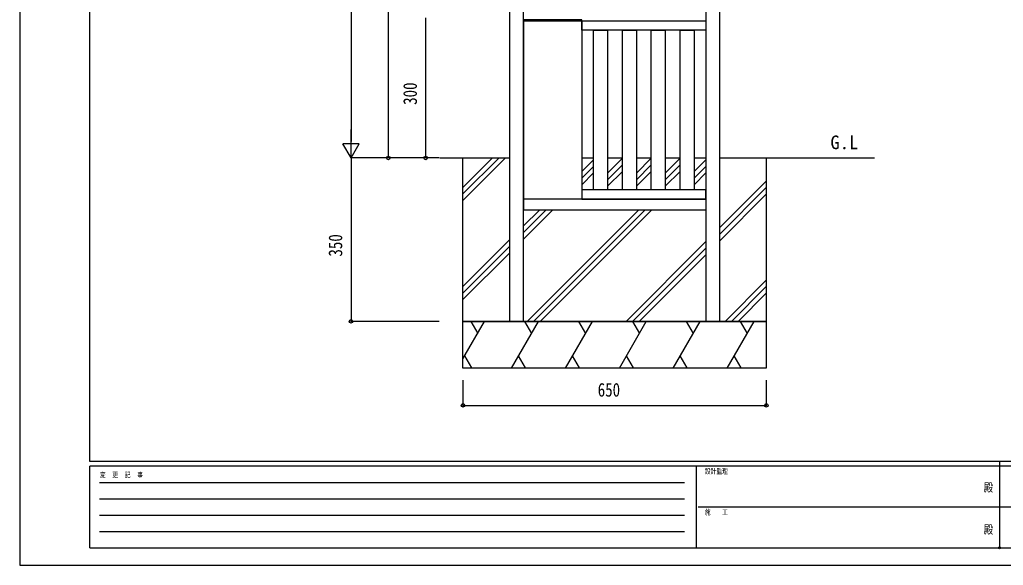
# Model space of a CAD drawing. Units: millimetres, scale not verified. Extents: x -2102 to 2102, y -1485 to 1485.
# Drawn here: x -2102 to 5, y -1485 to -316 of the extents above; entities that cross this region are included whole.
import ezdxf
from ezdxf.enums import TextEntityAlignment as Align

# ---------------------------------------------------------------- set-up
doc = ezdxf.new("R2010")
doc.units = ezdxf.units.MM
doc.header["$LTSCALE"] = 8
doc.header["$PDMODE"] = 32
doc.header["$PDSIZE"] = 4
for name, color, linetype in [('0-1_USER1', 3, 'Continuous'), ('0-3_YKK_A1', 4, 'Continuous'), ('0-4_YKK_D', 6, 'Continuous'), ('0-5_YKK_ZWAK', 7, 'Continuous')]:
    doc.layers.add(name, color=color, linetype=linetype)
doc.styles.add('ＭＳ ゴシック', font='')
doc.styles.get('ＭＳ ゴシック').set_extended_font_data('MS Gothic')

msp = doc.modelspace()

# ---------------------------------------------------------------- linework, layer by layer
at = {"layer": '0-3_YKK_A1'}
for p, q in [((-1052.99, 982.5), (-1052.99, -612.5)), ((-1022.99, -612.5), (-1022.99, 982.5)), ((-631.99, 982.5), (-631.99, -612.5)), ((-601.99, -612.5), (-601.99, 982.5)), ((-1022.99, -330), (-1021.99, -330)), ((-1022.99, -337), (-1021.99, -337)), ((-1021.99, -318.5), (-897.99, -318.5)), ((-898.553, -316.5), (-1021.427, -316.5)), ((-898.488, -318.5), (-897.49, -318.5)), ((-897.49, -318.5), (-897.555, -317.439)), ((-1202.49, -612.5), (-1052.99, -612.5)), ((-1152.49, -612.5), (-1052.99, -612.5)), ((-1152.49, -675.519), (-1089.471, -612.5)), ((-1152.49, -689.662), (-1075.329, -612.5)), ((-1152.49, -703.804), (-1061.186, -612.5)), ((-1022.99, -612.5), (-1021.99, -612.5)), ((-897.99, -612.5), (-872.99, -612.5)), ((-897.99, -641.457), (-872.99, -616.457)), ((-897.99, -655.599), (-872.99, -630.599)), ((-842.99, -612.5), (-810.99, -612.5)), ((-842.99, -612.5), (-810.99, -612.5)), ((-842.99, -644.957), (-810.99, -612.957)), ((-842.99, -659.099), (-810.99, -627.099)), ((-780.99, -612.5), (-748.99, -612.5)), ((-780.99, -612.5), (-748.99, -612.5)), ((-780.99, -644.957), (-748.99, -612.957)), ((-780.99, -659.099), (-748.99, -627.099)), ((-718.99, -612.5), (-686.99, -612.5)), ((-718.99, -612.5), (-686.99, -612.5)), ((-718.99, -644.957), (-686.99, -612.957)), ((-718.99, -659.099), (-686.99, -627.099)), ((-656.99, -612.5), (-631.99, -612.5)), ((-656.99, -612.5), (-631.99, -612.5)), ((-656.99, -641.457), (-631.99, -616.457)), ((-656.99, -655.599), (-631.99, -630.599)), ((-601.99, -612.5), (-502.49, -612.5)), ((-601.99, -612.5), (-270.86, -612.5)), ((-897.99, -669.741), (-872.99, -644.741)), ((-842.99, -673.241), (-810.99, -641.241)), ((-780.99, -673.241), (-748.99, -641.241)), ((-718.99, -673.241), (-686.99, -641.241)), ((-656.99, -669.741), (-631.99, -644.741)), ((-601.99, -761.416), (-502.49, -661.916)), ((-1022.99, -682.5), (-1021.99, -682.5)), ((-1022.99, -689.5), (-1021.99, -689.5)), ((-842.99, -681), (-872.99, -681)), ((-780.99, -681), (-810.99, -681)), ((-718.99, -681), (-748.99, -681)), ((-656.99, -681), (-686.99, -681)), ((-601.99, -775.558), (-502.49, -676.058)), ((-601.99, -789.7), (-502.49, -690.2)), ((-631.99, -701), (-1022.99, -701)), ((-1022.99, -701), (-1022.99, -724)), ((-897.99, -701), (-1021.99, -701)), ((-631.99, -701), (-631.99, -724)), ((-631.99, -724), (-1022.99, -724)), ((-1022.99, -758.152), (-988.839, -724)), ((-1022.99, -772.294), (-974.696, -724)), ((-1022.99, -786.436), (-960.554, -724)), ((-1015.207, -962.5), (-776.707, -724)), ((-1001.064, -962.5), (-762.564, -724)), ((-986.922, -962.5), (-748.422, -724)), ((-1152.49, -887.652), (-1052.99, -788.152)), ((-803.075, -962.5), (-631.99, -791.416)), ((-1152.49, -901.794), (-1052.99, -802.294)), ((-1152.49, -915.936), (-1052.99, -816.436)), ((-788.932, -962.5), (-631.99, -805.558)), ((-774.79, -962.5), (-631.99, -819.7)), ((-590.942, -962.5), (-502.49, -874.048)), ((-576.8, -962.5), (-502.49, -888.19)), ((-562.658, -962.5), (-502.49, -902.332)), ((-1152.49, -1042.793), (-1106.133, -962.5)), ((-1135.867, -962.5), (-1121, -988.25)), ((-1048.398, -1062.5), (-990.663, -962.5)), ((-1020.397, -962.5), (-1005.53, -988.25)), ((-932.928, -1062.5), (-875.193, -962.5)), ((-904.927, -962.5), (-890.06, -988.25)), ((-817.458, -1062.5), (-759.723, -962.5)), ((-789.457, -962.5), (-774.59, -988.25)), ((-701.988, -1062.5), (-644.253, -962.5)), ((-673.987, -962.5), (-659.12, -988.25)), ((-586.518, -1062.5), (-528.783, -962.5)), ((-558.517, -962.5), (-543.65, -988.25)), ((-1133.735, -1062.27), (-1148.735, -1036.289)), ((-1018.265, -1062.27), (-1033.265, -1036.289)), ((-902.795, -1062.27), (-917.795, -1036.289)), ((-787.325, -1062.27), (-802.325, -1036.289)), ((-671.855, -1062.27), (-686.855, -1036.289)), ((-556.385, -1062.27), (-571.385, -1036.289)), ((-1078.265, -1062.27), (-1078.132, -1062.5)), ((-962.795, -1062.27), (-962.662, -1062.5)), ((-847.325, -1062.27), (-847.192, -1062.5)), ((-731.855, -1062.27), (-731.722, -1062.5)), ((-616.385, -1062.27), (-616.252, -1062.5))]:
    msp.add_line(p, q, dxfattribs=at)
for points in [[(-1021.99, -346), (-1021.99, -321), (-1022.99, -321), (-1022.99, -346)], [(-631.99, -338.5), (-897.99, -338.5), (-897.99, -318.5), (-631.99, -318.5)], [(-1021.99, -698.5), (-1021.99, -673.5), (-1022.99, -673.5), (-1022.99, -698.5)], [(-631.99, -681), (-897.99, -681), (-897.99, -701), (-631.99, -701)], [(-1152.49, -962.5), (-502.49, -962.5), (-502.49, -1062.5), (-1152.49, -1062.5)]]:
    msp.add_lwpolyline(points, close=True, dxfattribs=at)
for points in [[(-1022.425, -317.439), (-1022.49, -318.5), (-1021.492, -318.5), (-898.488, -318.5)], [(-1021.99, -701), (-1021.99, -612.5), (-1021.99, -318.5)], [(-897.99, -318.5), (-897.99, -612.5), (-897.99, -701)], [(-872.99, -338.5), (-842.99, -338.5), (-842.99, -612.5), (-842.99, -681)], [(-872.99, -681), (-872.99, -612.5), (-872.99, -338.5)], [(-810.99, -338.5), (-780.99, -338.5), (-780.99, -612.5), (-780.99, -681)], [(-810.99, -681), (-810.99, -612.5), (-810.99, -338.5)], [(-748.99, -338.5), (-718.99, -338.5), (-718.99, -612.5), (-718.99, -681)], [(-748.99, -681), (-748.99, -612.5), (-748.99, -338.5)], [(-686.99, -338.5), (-656.99, -338.5), (-656.99, -612.5), (-656.99, -681)], [(-686.99, -681), (-686.99, -612.5), (-686.99, -338.5)], [(-601.99, -612.5), (-502.49, -612.5), (-502.49, -962.5), (-1152.49, -962.5), (-1152.49, -612.5)], [(-1052.99, -612.5), (-1052.99, -962.5), (-1022.99, -962.5), (-1022.99, -612.5)], [(-631.99, -612.5), (-631.99, -962.5), (-601.99, -962.5), (-601.99, -612.5)]]:
    msp.add_lwpolyline(points, dxfattribs=at)
for centre, start, end in [((-1021.427, -317.5), 90, 176.5), ((-898.553, -317.5), 3.5, 90)]:
    msp.add_arc(centre, 1, start, end, dxfattribs=at)
at = {"layer": '0-4_YKK_D'}
for p, q in [((-1392.49, 952.5), (-1392.49, -577.5)), ((-1312.49, -612.5), (-1312.49, 887.5)), ((-1232.49, -612.5), (-1232.49, -312.5)), ((-1392.49, -612.5), (-1392.49, -551.878)), ((-1392.49, -612.5), (-1409.99, -582.189)), ((-1374.99, -582.189), (-1409.99, -582.189)), ((-1392.49, -612.5), (-1374.99, -582.189)), ((-1203.49, -612.5), (-1393.49, -612.5)), ((-1203.49, -612.5), (-1393.49, -612.5)), ((-1392.49, -612.5), (-1392.49, -962.5)), ((-1203.49, -612.5), (-1313.49, -612.5)), ((-1203.49, -612.5), (-1233.49, -612.5)), ((-1203.49, -962.5), (-1393.49, -962.5)), ((-1152.49, -1088.5), (-1152.49, -1143.5)), ((-502.49, -1088.5), (-502.49, -1143.5)), ((-1152.49, -1142.5), (-502.49, -1142.5))]:
    msp.add_line(p, q, dxfattribs=at)
for centre in [(-1312.49, -612.5), (-1232.49, -612.5), (-1392.49, -962.5), (-1152.49, -1142.5), (-502.49, -1142.5)]:
    msp.add_circle(centre, 3.75, dxfattribs=at)
at = {"layer": '0-5_YKK_ZWAK'}
for p, q in [((-1952.49, -1262.5), (-1952.49, 1387.5)), ((1947.51, -1262.5), (-1952.49, -1262.5)), ((-2.49, -1262.5), (-2.49, -1447.5)), ((-652.49, -1272.5), (-1952.49, -1272.5)), ((-1952.49, -1447.5), (-1952.49, -1272.5)), ((-652.49, -1272.5), (-652.49, -1447.5)), ((-2.49, -1272.5), (-652.49, -1272.5)), ((647.51, -1272.5), (-2.49, -1272.5)), ((-1931.24, -1307.5), (-677.49, -1307.5)), ((-1931.24, -1342.5), (-677.49, -1342.5)), ((-648.74, -1360), (-2.49, -1360)), ((-2.49, -1360), (647.51, -1360)), ((-1931.24, -1377.5), (-677.49, -1377.5)), ((-1931.24, -1412.5), (-677.49, -1412.5)), ((-1952.49, -1447.5), (-652.49, -1447.5)), ((-652.49, -1447.5), (-2.49, -1447.5)), ((-2.49, -1447.5), (647.51, -1447.5))]:
    msp.add_line(p, q, dxfattribs=at)
msp.add_lwpolyline([(-2102.5, -1485), (2102.5, -1485), (2102.5, 1485), (-2102.5, 1485)], close=True, dxfattribs=at)
msp.add_point((-2.49, -1447.5), dxfattribs=at)

# ---------------------------------------------------------------- texts
at = {"layer": '0-1_USER1', "style": 'ＭＳ ゴシック'}
msp.add_text('G.L', height=29.33, dxfattribs=at).set_placement((-365.155, -602.5), align=Align.BOTTOM_LEFT)
at = {"layer": '0-4_YKK_D', "style": 'ＭＳ ゴシック', "width": 0.8}
for s, p in [('300', (-1242.49, -498.767)), ('350', (-1402.49, -823.767))]:
    msp.add_text(s, height=29.33, rotation=90, dxfattribs=at).set_placement(p, align=Align.BOTTOM_LEFT)
msp.add_text('650', height=29.33, dxfattribs=at).set_placement((-863.757, -1132.5), align=Align.BOTTOM_LEFT)
at = {"layer": '0-5_YKK_ZWAK', "style": 'ＭＳ ゴシック', "width": 0.8}
for s, height, p in [('変  更  記  事', 11, (-1930.655, -1300)), ('設計監理', 11, (-634.157, -1292.5)), ('殿', 18.33, (-36.833, -1332.917)), ('施\u3000\u3000工', 11, (-634.157, -1380)), ('殿', 18.33, (-36.833, -1422.917))]:
    msp.add_text(s, height=height, dxfattribs=at).set_placement(p, align=Align.BOTTOM_LEFT)

doc.saveas('drawing.dxf')
